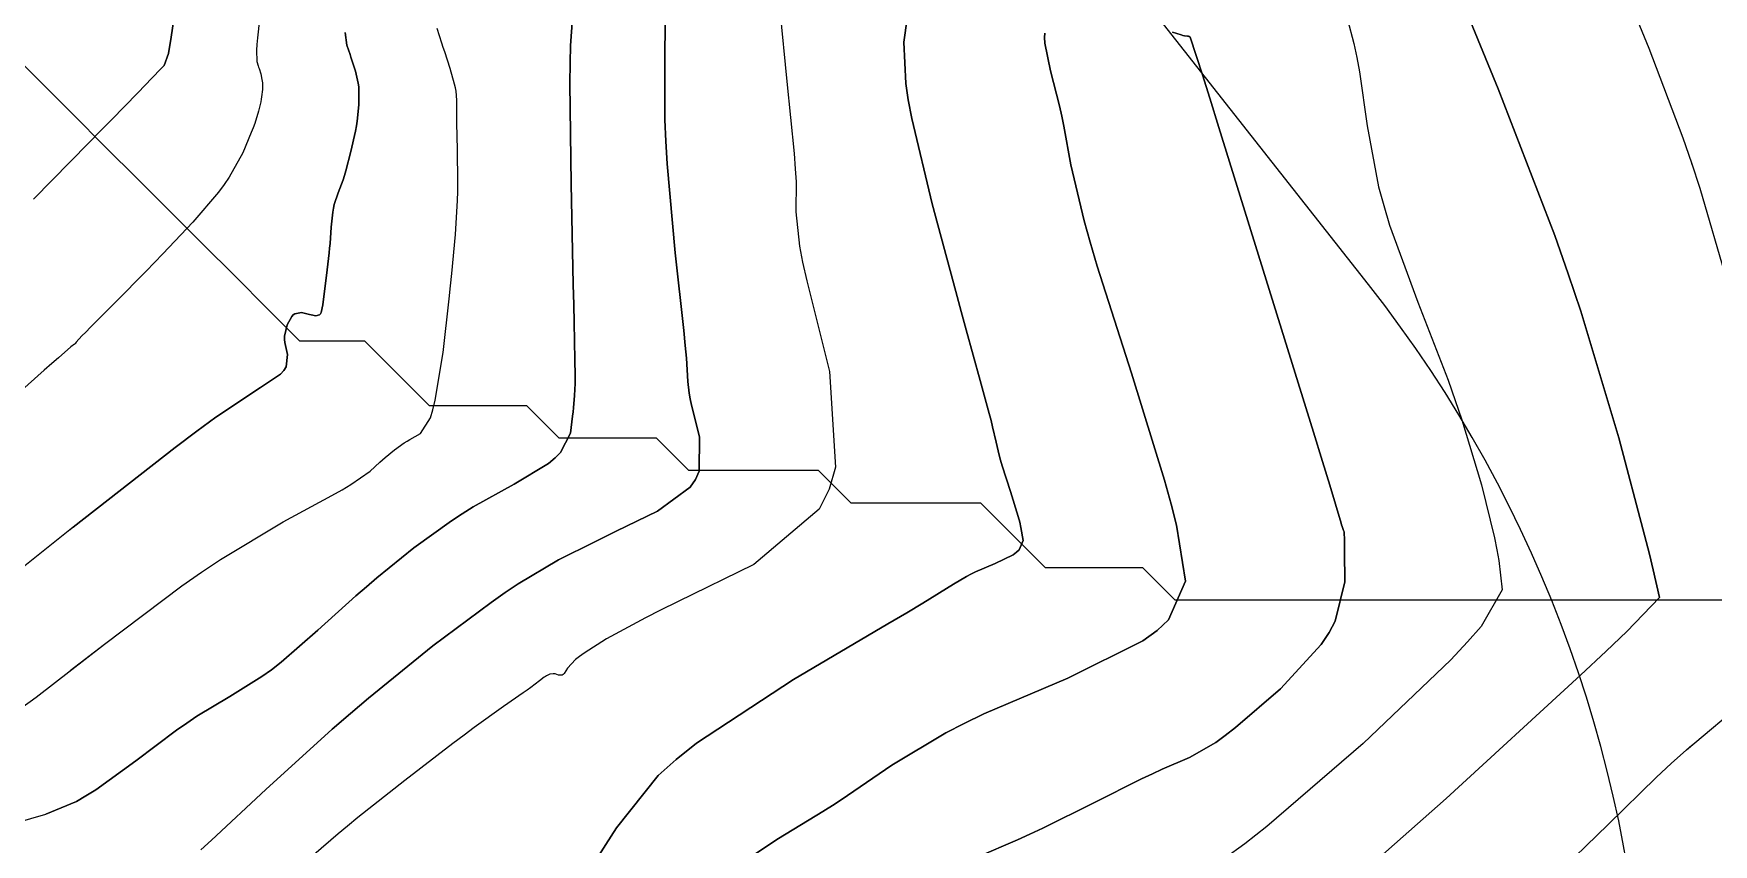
# Model space of a CAD drawing. Header units: metres. Extents: x 837117 to 838479, y 1189012 to 1191015.
# Drawn here: x 837823.8 to 837875.6, y 1189673.7 to 1189698.7 of the extents above; entities that cross this region are included whole.
import ezdxf

# ---------------------------------------------------------------- set-up
doc = ezdxf.new("R2010")
doc.units = ezdxf.units.M
doc.header["$LTSCALE"] = 0.3
for name, color, linetype in [('COTAS 10', 1, 'Continuous'), ('COTAS INT', 252, 'Continuous'), ('DRENAJE', 5, 'Continuous'), ('VIA2', 121, 'Continuous')]:
    doc.layers.add(name, color=color, linetype=linetype)

msp = doc.modelspace()

# ---------------------------------------------------------------- linework, layer by layer
at = {"layer": 'COTAS 10'}
for points in [[(837823.247, 1189674.392), (837824.174, 1189674.661), (837825.115, 1189675.052), (837825.408, 1189675.218), (837825.716, 1189675.408), (837826.948, 1189676.301), (837828.199, 1189677.247), (837828.519, 1189677.47), (837828.827, 1189677.677), (837829.845, 1189678.284), (837830.835, 1189678.901), (837831.126, 1189679.114), (837831.424, 1189679.346), (837832.56, 1189680.334), (837833.733, 1189681.398), (837834.054, 1189681.677), (837834.374, 1189681.949), (837835.514, 1189682.875), (837836.676, 1189683.712), (837837.009, 1189683.929), (837837.347, 1189684.138), (837838.61, 1189684.84), (837839.665, 1189685.482), (837839.872, 1189685.653), (837840.042, 1189685.823), (837840.351, 1189686.413), (837840.412, 1189686.94), (837840.426, 1189687.07), (837840.439, 1189687.193), (837840.474, 1189687.577), (837840.492, 1189687.951), (837840.494, 1189688.068), (837840.495, 1189688.19), (837840.486, 1189688.678), (837840.457, 1189689.83), (837840.446, 1189690.371), (837840.432, 1189691.008), (837840.369, 1189694.11), (837840.332, 1189697.206), (837840.335, 1189697.839), (837840.344, 1189698.376), (837840.425, 1189699.503)], [(837840.425, 1189699.503), (837840.344, 1189698.376), (837840.335, 1189697.839), (837840.332, 1189697.206), (837840.369, 1189694.11), (837840.432, 1189691.008), (837840.446, 1189690.371), (837840.457, 1189689.83), (837840.486, 1189688.678), (837840.495, 1189688.19), (837840.494, 1189688.068), (837840.492, 1189687.951), (837840.474, 1189687.577), (837840.439, 1189687.193), (837840.426, 1189687.07), (837840.412, 1189686.94), (837840.351, 1189686.413), (837840.042, 1189685.823), (837839.872, 1189685.653), (837839.665, 1189685.482), (837838.61, 1189684.84), (837837.347, 1189684.138), (837837.009, 1189683.929), (837836.676, 1189683.712), (837835.514, 1189682.875), (837834.374, 1189681.949), (837834.054, 1189681.677), (837833.733, 1189681.398), (837832.56, 1189680.334), (837831.424, 1189679.346), (837831.126, 1189679.114), (837830.835, 1189678.901), (837829.845, 1189678.284), (837828.827, 1189677.677), (837828.519, 1189677.47), (837828.199, 1189677.247), (837826.948, 1189676.301), (837825.716, 1189675.408), (837825.408, 1189675.218), (837825.115, 1189675.052), (837824.174, 1189674.661)], [(837858.908, 1189698.79), (837859.176, 1189698.706), (837859.231, 1189698.69), (837859.276, 1189698.678), (837859.369, 1189698.662), (837859.403, 1189698.662), (837859.412, 1189698.66), (837859.421, 1189698.657), (837859.453, 1189698.638), (837859.831, 1189697.475), (837860.059, 1189696.75), (837860.34, 1189695.85), (837861.798, 1189691.148), (837863.251, 1189686.443), (837863.529, 1189685.541), (837863.753, 1189684.814), (837864.11, 1189683.637), (837864.119, 1189683.591), (837864.122, 1189683.577), (837864.127, 1189683.562), (837864.148, 1189683.504), (837864.171, 1189683.445), (837864.181, 1189683.415), (837864.196, 1189683.366), (837864.208, 1189683.102), (837864.211, 1189682.952), (837864.214, 1189682.768), (837864.225, 1189681.826), (837863.926, 1189680.614), (837863.734, 1189680.259), (837863.494, 1189679.897), (837862.234, 1189678.522), (837860.849, 1189677.329), (837860.531, 1189677.081), (837860.24, 1189676.869), (837859.427, 1189676.402), (837858.593, 1189676.045), (837858.29, 1189675.903), (837857.955, 1189675.743), (837856.483, 1189675.005), (837854.91, 1189674.225), (837854.512, 1189674.038), (837854.13, 1189673.863), (837852.883, 1189673.333)], [(837852.883, 1189673.333), (837854.13, 1189673.863), (837854.512, 1189674.038), (837854.91, 1189674.225), (837856.483, 1189675.005), (837857.955, 1189675.743), (837858.29, 1189675.903), (837858.593, 1189676.045), (837859.427, 1189676.402), (837860.24, 1189676.869), (837860.531, 1189677.081), (837860.849, 1189677.329), (837862.234, 1189678.522), (837863.494, 1189679.897), (837863.734, 1189680.259), (837863.926, 1189680.614), (837864.225, 1189681.826), (837864.214, 1189682.768), (837864.211, 1189682.952), (837864.208, 1189683.102), (837864.196, 1189683.366), (837864.181, 1189683.415), (837864.171, 1189683.445), (837864.148, 1189683.504), (837864.127, 1189683.562), (837864.122, 1189683.577), (837864.119, 1189683.591), (837864.11, 1189683.637), (837863.753, 1189684.814), (837863.529, 1189685.541), (837863.251, 1189686.443), (837861.798, 1189691.148), (837860.34, 1189695.85), (837860.059, 1189696.75), (837859.831, 1189697.475), (837859.453, 1189698.638), (837859.421, 1189698.657), (837859.412, 1189698.66), (837859.403, 1189698.662), (837859.369, 1189698.662), (837859.276, 1189698.678), (837859.231, 1189698.69), (837859.176, 1189698.706), (837858.908, 1189698.79)]]:
    msp.add_lwpolyline(points, dxfattribs=at)
at = {"layer": 'COTAS INT'}
for points in [[(837867.384, 1189700.861), (837868.946, 1189697.039), (837870.692, 1189692.512), (837871.109, 1189691.329), (837871.499, 1189690.177), (837872.667, 1189686.274), (837873.458, 1189683.265), (837873.609, 1189682.676), (837873.73, 1189682.195), (837873.924, 1189681.339), (837872.915, 1189680.291), (837872.279, 1189679.687), (837871.488, 1189678.948), (837867.341, 1189675.145), (837863.013, 1189671.307)], [(837863.013, 1189671.307), (837867.341, 1189675.145), (837871.488, 1189678.948), (837872.279, 1189679.687), (837872.915, 1189680.291), (837873.924, 1189681.339), (837873.73, 1189682.195), (837873.609, 1189682.676), (837873.458, 1189683.265), (837872.667, 1189686.274), (837871.499, 1189690.177), (837871.109, 1189691.329), (837870.692, 1189692.512), (837868.946, 1189697.039), (837867.384, 1189700.861)], [(837874.923, 1189694.718), (837874.915, 1189694.744), (837874.649, 1189695.52), (837873.6, 1189698.286), (837872.612, 1189700.689)], [(837876.005, 1189691.111), (837875.171, 1189693.964), (837874.915, 1189694.744), (837874.649, 1189695.52), (837873.6, 1189698.286), (837872.612, 1189700.689)], [(837830.814, 1189699.652), (837830.699, 1189698.618), (837830.681, 1189698.409), (837830.668, 1189698.234), (837830.673, 1189697.885), (837830.718, 1189697.748), (837830.731, 1189697.708), (837830.744, 1189697.667), (837830.796, 1189697.508), (837830.836, 1189697.334), (837830.842, 1189697.282), (837830.847, 1189697.228), (837830.847, 1189697.024), (837830.821, 1189696.79), (837830.81, 1189696.719), (837830.796, 1189696.645), (837830.732, 1189696.353), (837830.611, 1189695.968), (837830.562, 1189695.834), (837830.506, 1189695.689), (837830.247, 1189695.07), (837829.826, 1189694.319), (837829.668, 1189694.091), (837829.491, 1189693.854), (837828.702, 1189692.927), (837827.784, 1189691.949), (837827.526, 1189691.68), (837827.267, 1189691.413), (837826.317, 1189690.453), (837825.547, 1189689.683), (837825.401, 1189689.535), (837825.284, 1189689.416), (837825.104, 1189689.219), (837825.086, 1189689.189), (837825.071, 1189689.175), (837825.052, 1189689.158), (837824.946, 1189689.076), (837824.558, 1189688.742), (837824.36, 1189688.567), (837824.123, 1189688.356), (837822.942, 1189687.296)], [(837828.196, 1189699.762), (837828.03, 1189698.569), (837827.988, 1189698.332), (837827.949, 1189698.135), (837827.822, 1189697.759), (837827.627, 1189697.562), (837827.545, 1189697.478), (837827.45, 1189697.38), (837827.006, 1189696.921), (837826.194, 1189696.086), (837825.867, 1189695.752), (837825.497, 1189695.373), (837823.792, 1189693.634)], [(837824.923, 1189694.788), (837825.497, 1189695.373), (837825.867, 1189695.752), (837826.194, 1189696.086), (837827.006, 1189696.921), (837827.45, 1189697.38), (837827.545, 1189697.478), (837827.627, 1189697.562), (837827.822, 1189697.759), (837827.949, 1189698.135), (837827.988, 1189698.332), (837828.03, 1189698.569), (837828.196, 1189699.762)], [(837830.814, 1189699.652), (837830.699, 1189698.618), (837830.681, 1189698.409), (837830.668, 1189698.234), (837830.673, 1189697.885), (837830.718, 1189697.748), (837830.731, 1189697.708), (837830.744, 1189697.667), (837830.796, 1189697.508), (837830.836, 1189697.334), (837830.842, 1189697.282), (837830.847, 1189697.228), (837830.847, 1189697.024), (837830.821, 1189696.79), (837830.81, 1189696.719), (837830.796, 1189696.645), (837830.732, 1189696.353), (837830.611, 1189695.968), (837830.562, 1189695.834), (837830.506, 1189695.689), (837830.247, 1189695.07), (837829.826, 1189694.319), (837829.668, 1189694.091), (837829.491, 1189693.854), (837828.702, 1189692.927), (837827.784, 1189691.949), (837827.526, 1189691.68), (837827.267, 1189691.413), (837826.317, 1189690.453), (837825.547, 1189689.683), (837825.401, 1189689.535), (837825.284, 1189689.416), (837825.104, 1189689.219), (837825.086, 1189689.189), (837825.071, 1189689.175), (837825.052, 1189689.158), (837824.946, 1189689.076), (837824.923, 1189689.057)], [(837843.287, 1189699.893), (837843.258, 1189698.257), (837843.257, 1189696.089), (837843.285, 1189695.422), (837843.326, 1189694.728), (837843.577, 1189691.981), (837843.838, 1189689.588), (837843.886, 1189689.116), (837843.922, 1189688.727), (837843.965, 1189688.013), (837844.004, 1189687.646), (837844.038, 1189687.476), (837844.082, 1189687.276), (837844.324, 1189686.307), (837844.314, 1189685.247), (837844.198, 1189684.99), (837844.033, 1189684.749), (837843.031, 1189684.01), (837841.759, 1189683.392), (837841.424, 1189683.228), (837841.097, 1189683.066), (837839.981, 1189682.506), (837838.738, 1189681.769), (837838.331, 1189681.497), (837837.897, 1189681.194), (837836.105, 1189679.852), (837834.117, 1189678.238), (837833.56, 1189677.763), (837833, 1189677.277), (837830.955, 1189675.423), (837829.277, 1189673.859), (837828.949, 1189673.557)], [(837828.949, 1189673.557), (837829.277, 1189673.859), (837830.955, 1189675.423), (837833, 1189677.277), (837833.56, 1189677.763), (837834.117, 1189678.238), (837836.105, 1189679.852), (837837.897, 1189681.194), (837838.331, 1189681.497), (837838.738, 1189681.769), (837839.981, 1189682.506), (837841.097, 1189683.066), (837841.424, 1189683.228), (837841.759, 1189683.392), (837843.031, 1189684.01), (837844.033, 1189684.749), (837844.198, 1189684.99), (837844.314, 1189685.247), (837844.324, 1189686.307), (837844.082, 1189687.276), (837844.038, 1189687.476), (837844.004, 1189687.646), (837843.965, 1189688.013), (837843.922, 1189688.727), (837843.886, 1189689.116), (837843.838, 1189689.588), (837843.577, 1189691.981), (837843.326, 1189694.728), (837843.285, 1189695.422), (837843.257, 1189696.089), (837843.258, 1189698.257), (837843.287, 1189699.893)], [(837864.109, 1189699.934), (837864.501, 1189698.445), (837864.592, 1189698.012), (837864.675, 1189697.57), (837864.911, 1189695.903), (837865.262, 1189694.018), (837865.419, 1189693.44), (837865.601, 1189692.837), (837866.471, 1189690.457), (837867.403, 1189688.047), (837867.624, 1189687.426), (837867.828, 1189686.825), (837868.432, 1189684.82), (837868.833, 1189683.184), (837868.91, 1189682.814), (837868.972, 1189682.481), (837869.074, 1189681.583), (837868.421, 1189680.452), (837868.007, 1189679.973), (837867.491, 1189679.422), (837864.788, 1189676.834), (837861.819, 1189674.276), (837861.137, 1189673.745), (837860.515, 1189673.291)], [(837864.109, 1189699.934), (837864.501, 1189698.445), (837864.592, 1189698.012), (837864.675, 1189697.57), (837864.911, 1189695.903), (837865.262, 1189694.018), (837865.419, 1189693.44), (837865.601, 1189692.837), (837866.471, 1189690.457), (837867.403, 1189688.047), (837867.624, 1189687.426), (837867.828, 1189686.825), (837868.432, 1189684.82), (837868.833, 1189683.184), (837868.91, 1189682.814), (837868.972, 1189682.481), (837869.074, 1189681.583), (837868.421, 1189680.452), (837868.007, 1189679.973), (837867.491, 1189679.422), (837864.788, 1189676.834), (837861.819, 1189674.276), (837861.137, 1189673.745), (837860.515, 1189673.291)], [(837846.801, 1189699.473), (837847.014, 1189697.272), (837847.24, 1189695.042), (837847.276, 1189694.573), (837847.301, 1189694.169), (837847.296, 1189693.246), (837847.407, 1189692.185), (837847.505, 1189691.694), (837847.632, 1189691.117), (837848.333, 1189688.319), (837848.517, 1189685.364), (837848.318, 1189684.687), (837848.01, 1189684.072), (837845.996, 1189682.362), (837843.644, 1189681.213), (837843.123, 1189680.952), (837842.659, 1189680.715), (837841.457, 1189680.066), (837840.766, 1189679.63), (837840.625, 1189679.528), (837840.506, 1189679.434), (837840.257, 1189679.163), (837840.15, 1189678.997), (837840.12, 1189678.969), (837840.09, 1189678.95), (837839.979, 1189678.948), (837839.87, 1189678.983), (837839.841, 1189678.987), (837839.813, 1189678.989), (837839.714, 1189678.977), (837839.606, 1189678.929), (837839.572, 1189678.908), (837839.536, 1189678.884), (837839.39, 1189678.771), (837839.124, 1189678.568), (837839.012, 1189678.488), (837838.884, 1189678.397), (837838.281, 1189677.979), (837837.382, 1189677.333), (837837.067, 1189677.098), (837836.723, 1189676.838), (837835.24, 1189675.694), (837833.794, 1189674.55), (837833.473, 1189674.289), (837833.187, 1189674.053), (837832.438, 1189673.404)], [(837846.801, 1189699.473), (837847.014, 1189697.272), (837847.24, 1189695.042), (837847.276, 1189694.573), (837847.301, 1189694.169), (837847.296, 1189693.246), (837847.407, 1189692.185), (837847.505, 1189691.694), (837847.632, 1189691.117), (837848.333, 1189688.319), (837848.517, 1189685.364), (837848.318, 1189684.687), (837848.01, 1189684.072), (837845.996, 1189682.362), (837843.644, 1189681.213), (837843.123, 1189680.952), (837842.659, 1189680.715), (837841.457, 1189680.066), (837840.766, 1189679.63), (837840.625, 1189679.528), (837840.506, 1189679.434), (837840.257, 1189679.163), (837840.15, 1189678.997), (837840.12, 1189678.969), (837840.09, 1189678.95), (837839.979, 1189678.948), (837839.87, 1189678.983), (837839.841, 1189678.987), (837839.813, 1189678.989), (837839.714, 1189678.977), (837839.606, 1189678.929), (837839.572, 1189678.908), (837839.536, 1189678.884), (837839.39, 1189678.771), (837839.124, 1189678.568), (837839.012, 1189678.488), (837838.884, 1189678.397), (837838.281, 1189677.979), (837837.382, 1189677.333), (837837.067, 1189677.098), (837836.723, 1189676.838), (837835.24, 1189675.694), (837833.794, 1189674.55), (837833.473, 1189674.289), (837833.187, 1189674.053), (837832.438, 1189673.404)], [(837850.725, 1189699.21), (837850.627, 1189698.479), (837850.681, 1189697.21), (837850.762, 1189696.703), (837850.871, 1189696.129), (837851.502, 1189693.495), (837852.224, 1189690.79), (837852.391, 1189690.17), (837852.543, 1189689.607), (837852.975, 1189688.042), (837853.256, 1189687.021), (837853.314, 1189686.801), (837853.362, 1189686.609), (837853.466, 1189686.142), (837853.563, 1189685.733), (837853.607, 1189685.577), (837853.658, 1189685.403), (837853.908, 1189684.62), (837854.15, 1189683.839), (837854.197, 1189683.665), (837854.235, 1189683.509), (837854.302, 1189683.102), (837854.177, 1189682.819), (837854.095, 1189682.742), (837853.991, 1189682.665), (837853.444, 1189682.393), (837852.832, 1189682.132), (837852.687, 1189682.062), (837852.553, 1189681.994), (837852.159, 1189681.757), (837851.206, 1189681.166), (837850.719, 1189680.874), (837850.136, 1189680.527), (837847.225, 1189678.812), (837844.234, 1189676.847), (837843.601, 1189676.342), (837843.051, 1189675.855), (837841.77, 1189674.237), (837841.032, 1189673.094)], [(837841.032, 1189673.094), (837841.77, 1189674.237), (837843.051, 1189675.855), (837843.601, 1189676.342), (837844.234, 1189676.847), (837847.225, 1189678.812), (837850.136, 1189680.527), (837850.719, 1189680.874), (837851.206, 1189681.166), (837852.159, 1189681.757), (837852.553, 1189681.994), (837852.687, 1189682.062), (837852.832, 1189682.132), (837853.444, 1189682.393), (837853.991, 1189682.665), (837854.095, 1189682.742), (837854.177, 1189682.819), (837854.302, 1189683.102), (837854.235, 1189683.509), (837854.197, 1189683.665), (837854.15, 1189683.839), (837853.908, 1189684.62), (837853.658, 1189685.403), (837853.607, 1189685.577), (837853.563, 1189685.733), (837853.466, 1189686.142), (837853.362, 1189686.609), (837853.314, 1189686.801), (837853.256, 1189687.021), (837852.975, 1189688.042), (837852.543, 1189689.607), (837852.391, 1189690.17), (837852.224, 1189690.79), (837851.502, 1189693.495), (837850.871, 1189696.129), (837850.762, 1189696.703), (837850.681, 1189697.21), (837850.627, 1189698.479), (837850.725, 1189699.21)], [(837833.399, 1189698.78), (837833.453, 1189698.393), (837833.55, 1189698.1), (837833.578, 1189698.014), (837833.607, 1189697.926), (837833.716, 1189697.587), (837833.803, 1189697.212), (837833.817, 1189697.101), (837833.826, 1189696.987), (837833.826, 1189696.548), (837833.771, 1189696.048), (837833.747, 1189695.896), (837833.718, 1189695.737), (837833.58, 1189695.112), (837833.42, 1189694.511), (837833.377, 1189694.367), (837833.334, 1189694.234), (837833.184, 1189693.834), (837833.062, 1189693.468), (837833.036, 1189693.355), (837833.015, 1189693.238), (837832.966, 1189692.772), (837832.933, 1189692.268), (837832.921, 1189692.126), (837832.908, 1189691.983), (837832.849, 1189691.456), (837832.716, 1189690.38), (837832.659, 1189690.138), (837832.637, 1189690.095), (837832.612, 1189690.063), (837832.5, 1189690.031), (837832.352, 1189690.069), (837832.304, 1189690.08), (837832.255, 1189690.092), (837832.053, 1189690.134), (837831.851, 1189690.102), (837831.802, 1189690.067), (837831.755, 1189690.02), (837831.608, 1189689.755), (837831.533, 1189689.408), (837831.531, 1189689.31), (837831.537, 1189689.21), (837831.627, 1189688.843), (837831.586, 1189688.46), (837831.509, 1189688.351), (837831.403, 1189688.24), (837830.786, 1189687.826), (837829.413, 1189686.906), (837828.831, 1189686.476), (837828.162, 1189685.971), (837825.017, 1189683.511), (837822.021, 1189681.132)], [(837823.427, 1189677.947), (837823.869, 1189678.27), (837825.983, 1189679.906), (837828.361, 1189681.704), (837828.969, 1189682.128), (837829.555, 1189682.521), (837831.49, 1189683.675), (837832.991, 1189684.491), (837833.303, 1189684.671), (837833.571, 1189684.832), (837834.166, 1189685.246), (837834.467, 1189685.518), (837834.549, 1189685.59), (837834.631, 1189685.66), (837834.924, 1189685.897), (837835.222, 1189686.112), (837835.307, 1189686.168), (837835.394, 1189686.221), (837835.718, 1189686.401), (837836.027, 1189686.888), (837836.105, 1189687.136), (837836.179, 1189687.432), (837836.417, 1189688.908), (837836.608, 1189690.558), (837836.651, 1189690.963), (837836.691, 1189691.347), (837836.801, 1189692.548), (837836.863, 1189693.591), (837836.872, 1189693.874), (837836.878, 1189694.156), (837836.868, 1189695.154), (837836.844, 1189695.988), (837836.841, 1189696.166), (837836.839, 1189696.321), (837836.843, 1189696.69), (837836.82, 1189696.974), (837836.8, 1189697.074), (837836.775, 1189697.185), (837836.637, 1189697.665), (837836.469, 1189698.185), (837836.425, 1189698.321), (837836.381, 1189698.453), (837836.233, 1189698.901)], [(837824.923, 1189679.086), (837825.983, 1189679.906), (837828.361, 1189681.704), (837828.969, 1189682.128), (837829.555, 1189682.521), (837831.49, 1189683.675), (837832.991, 1189684.491), (837833.303, 1189684.671), (837833.571, 1189684.832), (837834.166, 1189685.246), (837834.467, 1189685.518), (837834.549, 1189685.59), (837834.631, 1189685.66), (837834.924, 1189685.897), (837835.222, 1189686.112), (837835.307, 1189686.168), (837835.394, 1189686.221), (837835.718, 1189686.401), (837836.027, 1189686.888), (837836.105, 1189687.136), (837836.179, 1189687.432), (837836.417, 1189688.908), (837836.608, 1189690.558), (837836.651, 1189690.963), (837836.691, 1189691.347), (837836.801, 1189692.548), (837836.863, 1189693.591), (837836.872, 1189693.874), (837836.878, 1189694.156), (837836.868, 1189695.154), (837836.844, 1189695.988), (837836.841, 1189696.166), (837836.839, 1189696.321), (837836.843, 1189696.69), (837836.82, 1189696.974), (837836.8, 1189697.074), (837836.775, 1189697.185), (837836.637, 1189697.665), (837836.469, 1189698.185), (837836.425, 1189698.321), (837836.381, 1189698.453), (837836.233, 1189698.901)], [(837824.923, 1189683.437), (837825.017, 1189683.511), (837828.162, 1189685.971), (837828.831, 1189686.476), (837829.413, 1189686.906), (837830.786, 1189687.826), (837831.403, 1189688.24), (837831.509, 1189688.351), (837831.586, 1189688.46), (837831.627, 1189688.843), (837831.537, 1189689.21), (837831.531, 1189689.31), (837831.533, 1189689.408), (837831.608, 1189689.755), (837831.755, 1189690.02), (837831.802, 1189690.067), (837831.851, 1189690.102), (837832.053, 1189690.134), (837832.255, 1189690.092), (837832.304, 1189690.08), (837832.352, 1189690.069), (837832.5, 1189690.031), (837832.612, 1189690.063), (837832.637, 1189690.095), (837832.659, 1189690.138), (837832.716, 1189690.38), (837832.849, 1189691.456), (837832.908, 1189691.983), (837832.921, 1189692.126), (837832.933, 1189692.268), (837832.966, 1189692.772), (837833.015, 1189693.238), (837833.036, 1189693.355), (837833.062, 1189693.468), (837833.184, 1189693.834), (837833.334, 1189694.234), (837833.377, 1189694.367), (837833.42, 1189694.511), (837833.58, 1189695.112), (837833.718, 1189695.737), (837833.747, 1189695.896), (837833.771, 1189696.048), (837833.826, 1189696.548), (837833.826, 1189696.987), (837833.817, 1189697.101), (837833.803, 1189697.212), (837833.716, 1189697.587), (837833.607, 1189697.926), (837833.578, 1189698.014), (837833.55, 1189698.1), (837833.453, 1189698.393), (837833.399, 1189698.78)], [(837845.601, 1189673.133), (837846.762, 1189673.903), (837848.13, 1189674.738), (837848.509, 1189674.981), (837848.887, 1189675.229), (837850.254, 1189676.166), (837851.917, 1189677.169), (837852.483, 1189677.457), (837853.095, 1189677.751), (837855.683, 1189678.854), (837857.995, 1189680.005), (837858.433, 1189680.328), (837858.782, 1189680.654), (837859.31, 1189681.851), (837859.026, 1189683.572), (837858.863, 1189684.229), (837858.664, 1189684.963), (837857.642, 1189688.267), (837856.589, 1189691.573), (837856.371, 1189692.309), (837856.185, 1189692.967), (837855.778, 1189694.696), (837855.56, 1189695.885), (837855.493, 1189696.203), (837855.422, 1189696.515), (837855.145, 1189697.6), (837854.968, 1189698.454), (837854.961, 1189698.622), (837854.972, 1189698.759)], [(837854.972, 1189698.759), (837854.961, 1189698.622), (837854.968, 1189698.454), (837855.145, 1189697.6), (837855.422, 1189696.515), (837855.493, 1189696.203), (837855.56, 1189695.885), (837855.778, 1189694.696), (837856.185, 1189692.967), (837856.371, 1189692.309), (837856.589, 1189691.573), (837857.642, 1189688.267), (837858.664, 1189684.963), (837858.863, 1189684.229), (837859.026, 1189683.572), (837859.31, 1189681.851), (837858.782, 1189680.654), (837858.433, 1189680.328), (837857.995, 1189680.005), (837855.683, 1189678.854), (837853.095, 1189677.751), (837852.483, 1189677.457), (837851.917, 1189677.169), (837850.254, 1189676.166), (837848.887, 1189675.229), (837848.509, 1189674.981), (837848.13, 1189674.738), (837846.762, 1189673.903), (837845.601, 1189673.133)], [(837870.625, 1189672.671), (837872.339, 1189674.343), (837873.825, 1189675.803), (837874.279, 1189676.219), (837874.751, 1189676.64), (837876.61, 1189678.203)], [(837870.625, 1189672.671), (837872.339, 1189674.343), (837873.825, 1189675.803), (837874.279, 1189676.219), (837874.751, 1189676.64), (837874.923, 1189676.785)]]:
    msp.add_lwpolyline(points, dxfattribs=at)
at = {"layer": 'DRENAJE'}
msp.add_polyline3d([(837875.989, 1189681.26, 0), (837874.989, 1189681.26, 0), (837873.989, 1189681.26, 0), (837872.99, 1189681.26, 0), (837871.99, 1189681.26, 0), (837870.99, 1189681.26, 0), (837869.991, 1189681.26, 0), (837868.991, 1189681.26, 0), (837867.991, 1189681.26, 0), (837866.992, 1189681.26, 0), (837865.992, 1189681.26, 0), (837864.992, 1189681.26, 0), (837863.993, 1189681.26, 0), (837862.993, 1189681.26, 0), (837861.993, 1189681.26, 0), (837860.994, 1189681.26, 0), (837859.994, 1189681.26, 0), (837858.994, 1189681.26, 0), (837857.995, 1189682.26, 0), (837856.995, 1189682.26, 0), (837855.995, 1189682.26, 0), (837854.996, 1189682.26, 0), (837853.996, 1189683.259, 0), (837852.996, 1189684.259, 0), (837851.997, 1189684.259, 0), (837850.997, 1189684.259, 0), (837849.997, 1189684.259, 0), (837848.998, 1189684.259, 0), (837847.998, 1189685.259, 0), (837846.998, 1189685.259, 0), (837845.999, 1189685.259, 0), (837844.999, 1189685.259, 0), (837843.999, 1189685.259, 0), (837843, 1189686.258, 0), (837842, 1189686.258, 0), (837841, 1189686.258, 0), (837840.001, 1189686.258, 0), (837839.001, 1189687.258, 0), (837838.001, 1189687.258, 0), (837837.002, 1189687.258, 0), (837836.002, 1189687.258, 0), (837835.002, 1189688.258, 0), (837834.003, 1189689.257, 0), (837833.003, 1189689.257, 0), (837832.003, 1189689.257, 0), (837831.004, 1189690.257, 0), (837830.004, 1189691.257, 0), (837829.004, 1189692.256, 0), (837828.005, 1189693.256, 0), (837827.005, 1189694.256, 0), (837826.005, 1189695.255, 0), (837825.006, 1189696.255, 0), (837824.006, 1189697.255, 0), (837823.006, 1189698.254, 0)], dxfattribs=at)
at = {"layer": 'VIA2'}
msp.add_line((837864.948, 1189691.003), (837766.844, 1189815.771), dxfattribs=at)
msp.add_arc((837833.505, 1189666.279), 40, 325.1488, 38.1776, dxfattribs=at)

doc.saveas('drawing.dxf')
